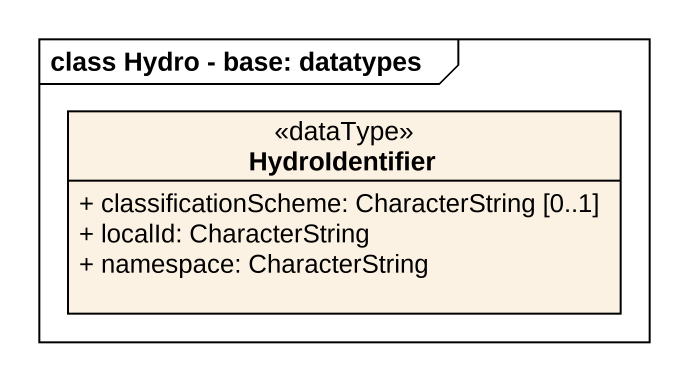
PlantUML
@startuml
mainframe class Hydro - base: datatypes
hide circle
hide empty members
skinparam classAttributeIconSize 0
class HydroIdentifier <<dataType>> {
  + classificationScheme: CharacterString [0..1]
  + localId: CharacterString
  + namespace: CharacterString
}
@enduml
